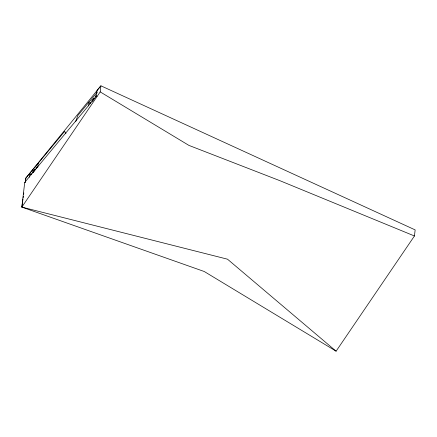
<?xml version="1.0" encoding="UTF-8"?>
<svg xmlns="http://www.w3.org/2000/svg" width="437" height="437" viewBox="0 0 437 437"><rect width="100%" height="100%" fill="white"/><g stroke="black" fill="none" stroke-linecap="round" stroke-linejoin="round"><path stroke-width="0.66" d="M65.381 133.476L96.43 96.113L97.096 90.393L100.903 85.81L415.15 229.895L414.445 235.98L336.097 351.19L204.226 271.497L21.85 207.105L24.718 182.404L65.381 133.476L65.954 133.706L64.66 131.362L25.859 178.056L25.297 182.109M25.406 181.945L25.859 178.056L100.903 85.81L100.199 91.896L21.85 207.105L227.502 259.19L336.097 351.19M29.306 177.225L29.754 173.369M37.697 167.682L38.216 163.181M88.569 105.912L89.017 102.056M21.85 207.105L22.97 198.999M23.156 197.65L23.341 196.295M23.62 194.268L23.806 192.919M75.677 121.655L77.813 115.537L97.14 92.283M33.507 171.856L33.889 171.206M34.239 170.796L34.791 169.665A1.038 0.317 -64.3 0 0 34.807 169.168L32.655 171.757A1.038 0.306 -65.6 0 0 32.633 172.544L35.162 169.682L33.507 171.665M93.152 99.898L92.6 101.029A1.038 0.306 -65.6 0 0 92.562 101.237M93.502 99.483L94.059 98.352A1.038 0.306 -65.6 0 0 94.07 97.861L91.846 100.685A1.038 0.306 -65.6 0 0 91.836 101.176L93.993 98.888M96.43 96.113L97.041 96.304M24.718 182.404L25.33 182.59M414.445 235.98L279.746 180.628L188.91 145.39L100.199 91.896M33.338 172.336A1.038 0.306 -65.6 0 1 33.409 172.102M30.557 174.598C31.622 175.09 31.349 171.752 30.557 174.598M35.976 168.076C37.041 168.573 36.768 165.235 35.976 168.076M89.82 103.285C90.885 103.777 90.617 100.444 89.82 103.285M95.239 96.768C96.304 97.26 96.031 93.922 95.239 96.768"/></g></svg>
